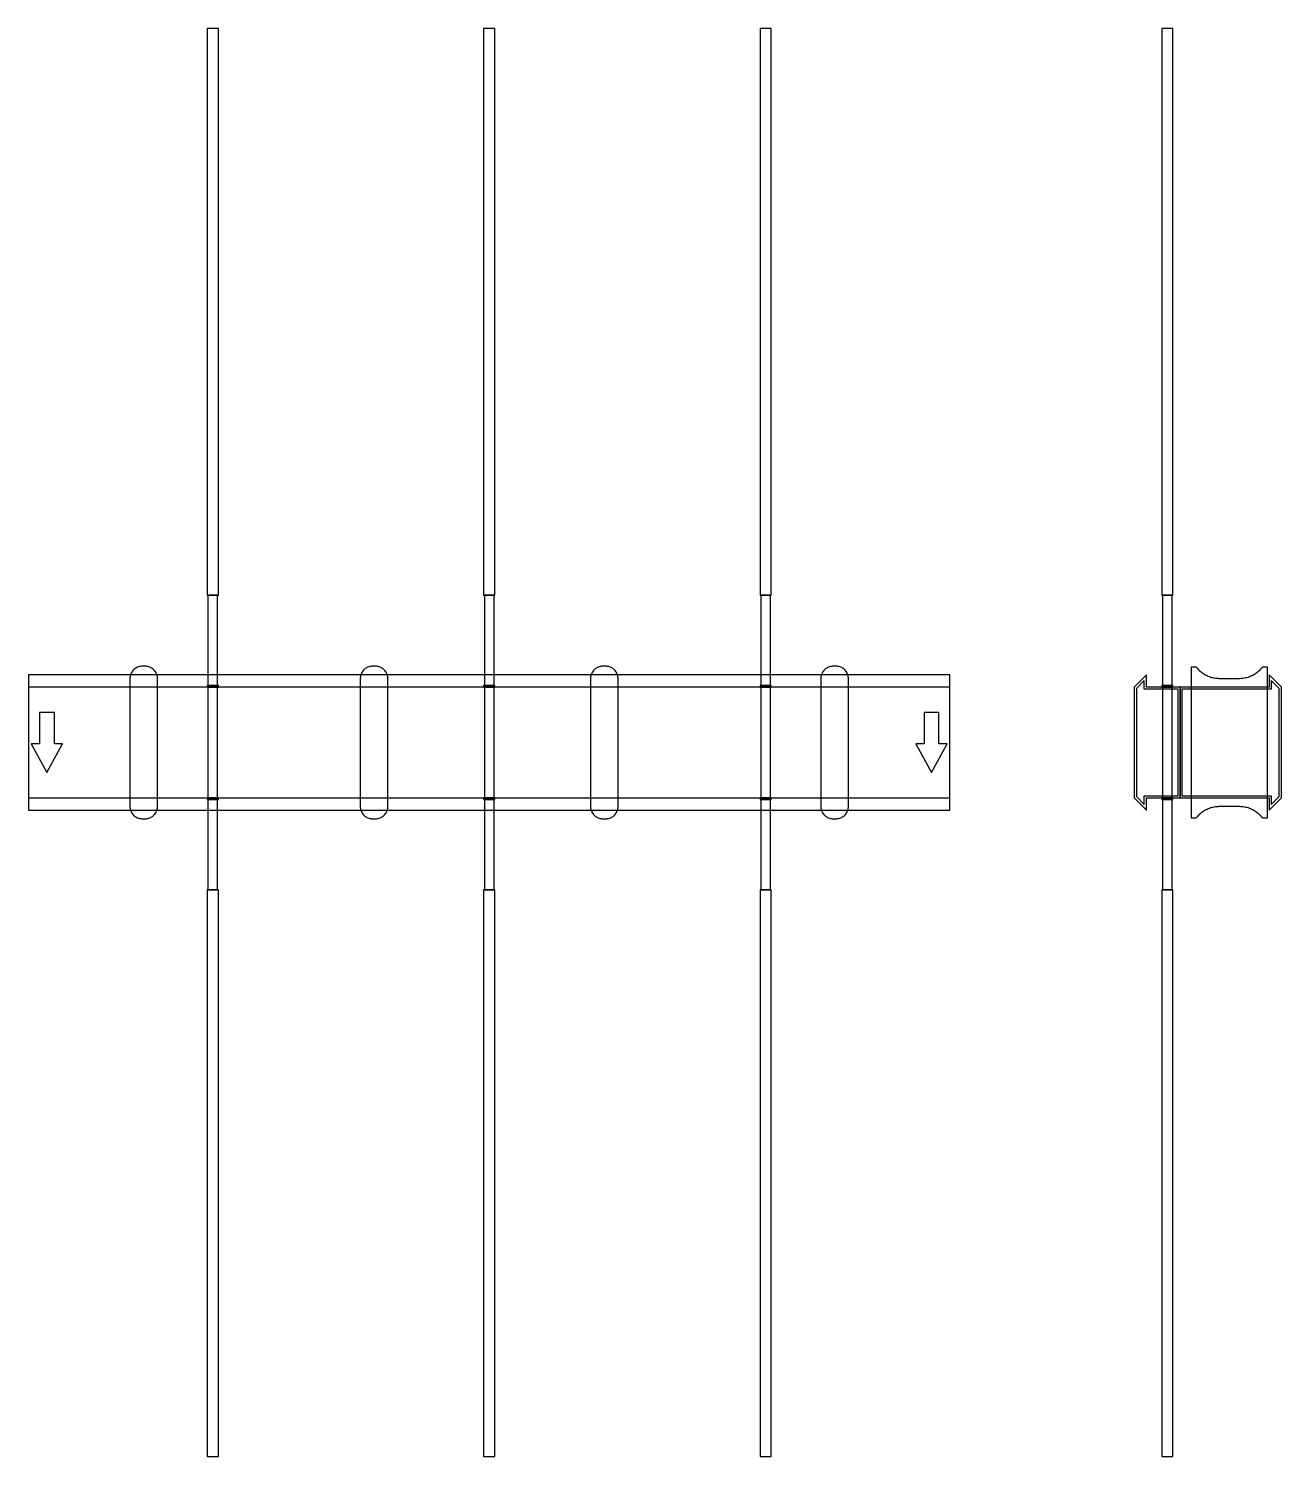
# Model space of a CAD drawing. Extents: x 0 to 1360, y -775 to 775.
import ezdxf

# ---------------------------------------------------------------- set-up
doc = ezdxf.new("R2010")
doc.units = 0
doc.layers.add('Halfen', color=7, linetype='CONTINUOUS')

msp = doc.modelspace()

# ---------------------------------------------------------------- linework, layer by layer
at = {"layer": 'Halfen', "color": 7}
for points in [[(206, 160), (206, 775), (194, 775), (194, 160)], [(506, 160), (506, 775), (494, 775), (494, 160)], [(806, 160), (806, 775), (794, 775), (794, 160)], [(1242, 160), (1242, 775), (1230, 775), (1230, 160)], [(205.25, 62), (205.25, 160), (194.75, 160), (194.75, 62)], [(505.25, 62), (505.25, 160), (494.75, 160), (494.75, 62)], [(805.25, 62), (805.25, 160), (794.75, 160), (794.75, 62)], [(1241.25, 62), (1241.25, 160), (1230.75, 160), (1230.75, 62)], [(140, -69.3), (140, -56.8), (140, 69.3), (139.958, 70.359), (139.834, 71.412), (139.627, 72.452), (139.339, 73.472), (138.972, 74.466), (138.529, 75.429), (138.011, 76.354), (137.422, 77.235), (136.765, 78.068), (136.046, 78.846), (135.268, 79.565), (134.435, 80.222), (133.554, 80.811), (132.629, 81.329), (131.666, 81.772), (130.672, 82.139), (129.652, 82.427), (128.612, 82.634), (127.559, 82.758), (126.5, 82.8), (123.5, 82.8), (122.441, 82.758), (121.388, 82.634), (120.348, 82.427), (119.328, 82.139), (118.334, 81.772), (117.371, 81.329), (116.446, 80.811), (115.565, 80.222), (114.732, 79.565), (113.954, 78.846), (113.235, 78.068), (112.578, 77.235), (111.989, 76.354), (111.471, 75.429), (111.028, 74.466), (110.661, 73.472), (110.373, 72.452), (110.166, 71.412), (110.042, 70.359), (110, 69.3), (110, -56.8), (110, -69.3), (110.042, -70.359), (110.166, -71.412), (110.373, -72.452), (110.661, -73.472), (111.028, -74.466), (111.471, -75.429), (111.989, -76.354), (112.578, -77.235), (113.235, -78.068), (113.954, -78.846), (114.732, -79.565), (115.565, -80.222), (116.446, -80.811), (117.371, -81.329), (118.334, -81.772), (119.328, -82.139), (120.348, -82.427), (121.388, -82.634), (122.441, -82.758), (123.5, -82.8), (126.5, -82.8), (127.559, -82.758), (128.612, -82.634), (129.652, -82.427), (130.672, -82.139), (131.666, -81.772), (132.629, -81.329), (133.554, -80.811), (134.435, -80.222), (135.268, -79.565), (136.046, -78.846), (136.765, -78.068), (137.422, -77.235), (138.011, -76.354), (138.529, -75.429), (138.972, -74.466), (139.339, -73.472), (139.627, -72.452), (139.834, -71.412), (139.958, -70.359), (140, -69.3)], [(390, -69.3), (390, -56.8), (390, 69.3), (389.958, 70.359), (389.834, 71.412), (389.627, 72.452), (389.339, 73.472), (388.972, 74.466), (388.529, 75.429), (388.011, 76.354), (387.422, 77.235), (386.765, 78.068), (386.046, 78.846), (385.268, 79.565), (384.435, 80.222), (383.554, 80.811), (382.629, 81.329), (381.666, 81.772), (380.672, 82.139), (379.652, 82.427), (378.612, 82.634), (377.559, 82.758), (376.5, 82.8), (373.5, 82.8), (372.441, 82.758), (371.388, 82.634), (370.348, 82.427), (369.328, 82.139), (368.334, 81.772), (367.371, 81.329), (366.446, 80.811), (365.565, 80.222), (364.732, 79.565), (363.954, 78.846), (363.235, 78.068), (362.578, 77.235), (361.989, 76.354), (361.471, 75.429), (361.028, 74.466), (360.661, 73.472), (360.373, 72.452), (360.166, 71.412), (360.042, 70.359), (360, 69.3), (360, -56.8), (360, -69.3), (360.042, -70.359), (360.166, -71.412), (360.373, -72.452), (360.661, -73.472), (361.028, -74.466), (361.471, -75.429), (361.989, -76.354), (362.578, -77.235), (363.235, -78.068), (363.954, -78.846), (364.732, -79.565), (365.565, -80.222), (366.446, -80.811), (367.371, -81.329), (368.334, -81.772), (369.328, -82.139), (370.348, -82.427), (371.388, -82.634), (372.441, -82.758), (373.5, -82.8), (376.5, -82.8), (377.559, -82.758), (378.612, -82.634), (379.652, -82.427), (380.672, -82.139), (381.666, -81.772), (382.629, -81.329), (383.554, -80.811), (384.435, -80.222), (385.268, -79.565), (386.046, -78.846), (386.765, -78.068), (387.422, -77.235), (388.011, -76.354), (388.529, -75.429), (388.972, -74.466), (389.339, -73.472), (389.627, -72.452), (389.834, -71.412), (389.958, -70.359), (390, -69.3)], [(640, -69.3), (640, -56.8), (640, 69.3), (639.958, 70.359), (639.834, 71.412), (639.627, 72.452), (639.339, 73.472), (638.972, 74.466), (638.529, 75.429), (638.011, 76.354), (637.422, 77.235), (636.765, 78.068), (636.046, 78.846), (635.268, 79.565), (634.435, 80.222), (633.554, 80.811), (632.629, 81.329), (631.666, 81.772), (630.672, 82.139), (629.652, 82.427), (628.612, 82.634), (627.559, 82.758), (626.5, 82.8), (623.5, 82.8), (622.441, 82.758), (621.388, 82.634), (620.348, 82.427), (619.328, 82.139), (618.334, 81.772), (617.371, 81.329), (616.446, 80.811), (615.565, 80.222), (614.732, 79.565), (613.954, 78.846), (613.235, 78.068), (612.578, 77.235), (611.989, 76.354), (611.471, 75.429), (611.028, 74.466), (610.661, 73.472), (610.373, 72.452), (610.166, 71.412), (610.042, 70.359), (610, 69.3), (610, -56.8), (610, -69.3), (610.042, -70.359), (610.166, -71.412), (610.373, -72.452), (610.661, -73.472), (611.028, -74.466), (611.471, -75.429), (611.989, -76.354), (612.578, -77.235), (613.235, -78.068), (613.954, -78.846), (614.732, -79.565), (615.565, -80.222), (616.446, -80.811), (617.371, -81.329), (618.334, -81.772), (619.328, -82.139), (620.348, -82.427), (621.388, -82.634), (622.441, -82.758), (623.5, -82.8), (626.5, -82.8), (627.559, -82.758), (628.612, -82.634), (629.652, -82.427), (630.672, -82.139), (631.666, -81.772), (632.629, -81.329), (633.554, -80.811), (634.435, -80.222), (635.268, -79.565), (636.046, -78.846), (636.765, -78.068), (637.422, -77.235), (638.011, -76.354), (638.529, -75.429), (638.972, -74.466), (639.339, -73.472), (639.627, -72.452), (639.834, -71.412), (639.958, -70.359), (640, -69.3)], [(890, -69.3), (890, -56.8), (890, 69.3), (889.958, 70.359), (889.834, 71.412), (889.627, 72.452), (889.339, 73.472), (888.972, 74.466), (888.529, 75.429), (888.011, 76.354), (887.422, 77.235), (886.765, 78.068), (886.046, 78.846), (885.268, 79.565), (884.435, 80.222), (883.554, 80.811), (882.629, 81.329), (881.666, 81.772), (880.672, 82.139), (879.652, 82.427), (878.612, 82.634), (877.559, 82.758), (876.5, 82.8), (873.5, 82.8), (872.441, 82.758), (871.388, 82.634), (870.348, 82.427), (869.328, 82.139), (868.334, 81.772), (867.371, 81.329), (866.446, 80.811), (865.565, 80.222), (864.732, 79.565), (863.954, 78.846), (863.235, 78.068), (862.578, 77.235), (861.989, 76.354), (861.471, 75.429), (861.028, 74.466), (860.661, 73.472), (860.373, 72.452), (860.166, 71.412), (860.042, 70.359), (860, 69.3), (860, -56.8), (860, -69.3), (860.042, -70.359), (860.166, -71.412), (860.373, -72.452), (860.661, -73.472), (861.028, -74.466), (861.471, -75.429), (861.989, -76.354), (862.578, -77.235), (863.235, -78.068), (863.954, -78.846), (864.732, -79.565), (865.565, -80.222), (866.446, -80.811), (867.371, -81.329), (868.334, -81.772), (869.328, -82.139), (870.348, -82.427), (871.388, -82.634), (872.441, -82.758), (873.5, -82.8), (876.5, -82.8), (877.559, -82.758), (878.612, -82.634), (879.652, -82.427), (880.672, -82.139), (881.666, -81.772), (882.629, -81.329), (883.554, -80.811), (884.435, -80.222), (885.268, -79.565), (886.046, -78.846), (886.765, -78.068), (887.422, -77.235), (888.011, -76.354), (888.529, -75.429), (888.972, -74.466), (889.339, -73.472), (889.627, -72.452), (889.834, -71.412), (889.958, -70.359), (890, -69.3)], [(1345, -81.8), (1345, 81.8), (1341, 81.8), (1340.846, 81.797), (1340.691, 81.786), (1340.538, 81.769), (1340.385, 81.746), (1340.234, 81.715), (1340.084, 81.678), (1339.936, 81.634), (1339.789, 81.584), (1339.646, 81.527), (1339.505, 81.464), (1339.366, 81.395), (1339.231, 81.32), (1339.1, 81.239), (1338.972, 81.153), (1338.848, 81.06), (1338.728, 80.963), (1338.613, 80.86), (1338.502, 80.752), (1338.397, 80.639), (1338.296, 80.522), (1337.41, 79.491), (1336.479, 78.5), (1335.505, 77.551), (1334.491, 76.646), (1333.437, 75.787), (1332.347, 74.975), (1331.222, 74.211), (1330.064, 73.499), (1328.876, 72.838), (1327.66, 72.23), (1326.418, 71.676), (1325.153, 71.178), (1323.867, 70.736), (1322.563, 70.351), (1321.243, 70.024), (1319.911, 69.756), (1318.567, 69.547), (1317.216, 69.397), (1315.859, 69.307), (1314.5, 69.277), (1292.5, 69.277), (1291.141, 69.307), (1289.784, 69.397), (1288.433, 69.547), (1287.089, 69.756), (1285.757, 70.024), (1284.437, 70.351), (1283.133, 70.736), (1281.847, 71.178), (1280.582, 71.676), (1279.34, 72.23), (1278.124, 72.838), (1276.936, 73.499), (1275.778, 74.211), (1274.653, 74.975), (1273.563, 75.787), (1272.509, 76.646), (1271.495, 77.551), (1270.521, 78.5), (1269.59, 79.491), (1268.704, 80.522), (1268.603, 80.639), (1268.498, 80.752), (1268.387, 80.86), (1268.272, 80.963), (1268.152, 81.06), (1268.028, 81.153), (1267.9, 81.239), (1267.769, 81.32), (1267.634, 81.395), (1267.495, 81.464), (1267.354, 81.527), (1267.211, 81.584), (1267.064, 81.634), (1266.916, 81.678), (1266.766, 81.715), (1266.615, 81.746), (1266.462, 81.769), (1266.309, 81.786), (1266.154, 81.797), (1266, 81.8), (1262, 81.8), (1262, -81.8), (1266, -81.8), (1266.154, -81.797), (1266.309, -81.786), (1266.462, -81.769), (1266.615, -81.746), (1266.766, -81.715), (1266.916, -81.678), (1267.064, -81.634), (1267.211, -81.584), (1267.354, -81.527), (1267.495, -81.464), (1267.634, -81.395), (1267.769, -81.32), (1267.9, -81.239), (1268.028, -81.153), (1268.152, -81.06), (1268.272, -80.963), (1268.387, -80.86), (1268.498, -80.752), (1268.603, -80.639), (1268.704, -80.522), (1269.59, -79.491), (1270.521, -78.5), (1271.495, -77.551), (1272.509, -76.646), (1273.563, -75.787), (1274.653, -74.975), (1275.778, -74.211), (1276.936, -73.499), (1278.124, -72.838), (1279.34, -72.23), (1280.582, -71.676), (1281.847, -71.178), (1283.133, -70.736), (1284.437, -70.351), (1285.757, -70.024), (1287.089, -69.756), (1288.433, -69.547), (1289.784, -69.397), (1291.141, -69.307), (1292.5, -69.277), (1314.5, -69.277), (1315.859, -69.307), (1317.216, -69.397), (1318.567, -69.547), (1319.911, -69.756), (1321.243, -70.024), (1322.563, -70.351), (1323.867, -70.736), (1325.153, -71.178), (1326.418, -71.676), (1327.66, -72.23), (1328.876, -72.838), (1330.064, -73.499), (1331.222, -74.211), (1332.347, -74.975), (1333.437, -75.787), (1334.491, -76.646), (1335.505, -77.551), (1336.479, -78.5), (1337.41, -79.491), (1338.296, -80.522), (1338.397, -80.639), (1338.502, -80.752), (1338.613, -80.86), (1338.728, -80.963), (1338.848, -81.06), (1338.972, -81.153), (1339.1, -81.239), (1339.231, -81.32), (1339.366, -81.395), (1339.505, -81.464), (1339.646, -81.527), (1339.789, -81.584), (1339.936, -81.634), (1340.084, -81.678), (1340.234, -81.715), (1340.385, -81.746), (1340.538, -81.769), (1340.691, -81.786), (1340.846, -81.797), (1341, -81.8)], [(0, -73.5), (1000, -73.5), (1000, 73.5), (0, 73.5)], [(206, 60), (206, 62), (194, 62), (194, 60)], [(506, 60), (506, 62), (494, 62), (494, 60)], [(806, 60), (806, 62), (794, 62), (794, 60)], [(1250, -60), (1250, 60), (1213.5, 60), (1213.5, 73.5), (1200, 60), (1200, -60), (1213.5, -73.5), (1213.5, -60)], [(1248, -58), (1248, 58), (1211, 58), (1211, 67.25), (1202.5, 58.75), (1202.5, -58.75), (1211, -67.25), (1211, -58)], [(1242, 60), (1242, 62), (1230, 62), (1230, 60)], [(1360, -60), (1360, 60), (1346.5, 73.5), (1346.5, 60), (1250, 60), (1250, -60), (1346.5, -60), (1346.5, -73.5)], [(1357.5, -58.75), (1357.5, 58.75), (1349, 67.25), (1349, 58), (1252, 58), (1252, -58), (1349, -58), (1349, -67.25)], [(0, -60), (1000, -60), (1000, 60), (0, 60)], [(205.25, -60), (205.25, 60), (194.75, 60), (194.75, -60)], [(505.25, -60), (505.25, 60), (494.75, 60), (494.75, -60)], [(805.25, -60), (805.25, 60), (794.75, 60), (794.75, -60)], [(1241.25, -60), (1241.25, 60), (1230.75, 60), (1230.75, -60)], [(20, -32.5), (37, -1.5), (28, -1.5), (28, 32.5), (12, 32.5), (12, -1.5), (3, -1.5)], [(980, -32.5), (997, -1.5), (988, -1.5), (988, 32.5), (972, 32.5), (972, -1.5), (963, -1.5)], [(206, -62), (206, -60), (194, -60), (194, -62)], [(205.25, -160), (205.25, -62), (194.75, -62), (194.75, -160)], [(506, -62), (506, -60), (494, -60), (494, -62)], [(505.25, -160), (505.25, -62), (494.75, -62), (494.75, -160)], [(806, -62), (806, -60), (794, -60), (794, -62)], [(805.25, -160), (805.25, -62), (794.75, -62), (794.75, -160)], [(1242, -62), (1242, -60), (1230, -60), (1230, -62)], [(1241.25, -160), (1241.25, -62), (1230.75, -62), (1230.75, -160)], [(206, -775), (206, -160), (194, -160), (194, -775)], [(506, -775), (506, -160), (494, -160), (494, -775)], [(806, -775), (806, -160), (794, -160), (794, -775)], [(1242, -775), (1242, -160), (1230, -160), (1230, -775)]]:
    msp.add_lwpolyline(points, close=True, dxfattribs=at)

doc.saveas('drawing.dxf')
